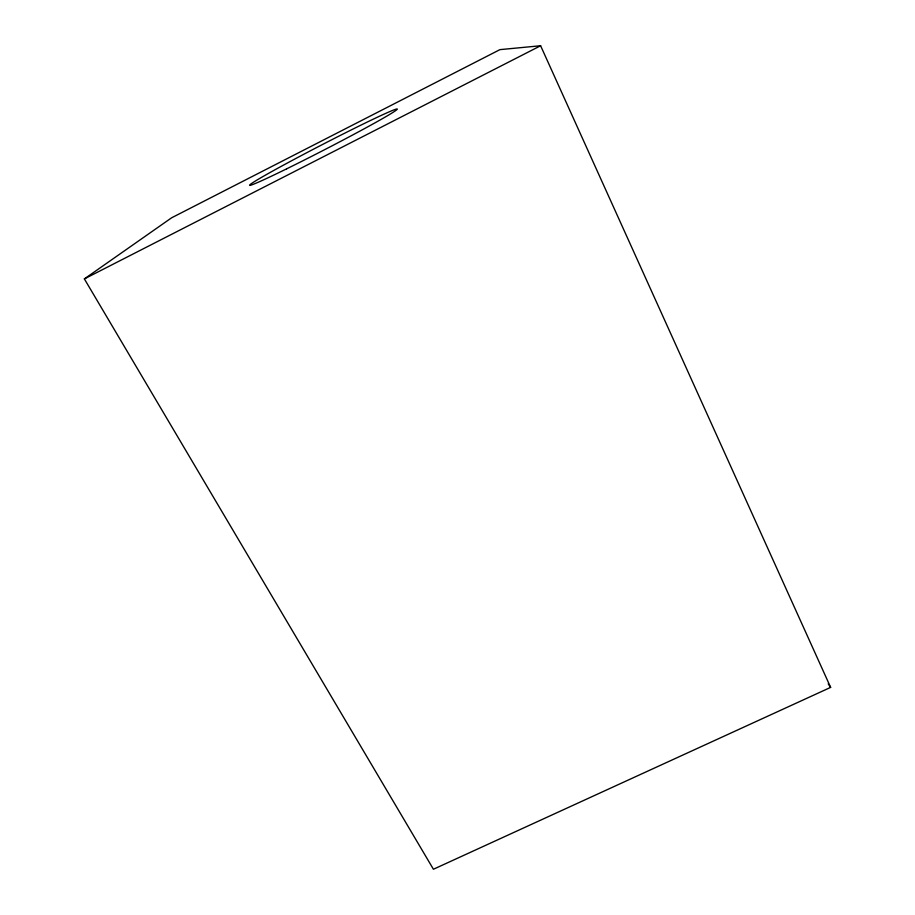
<?xml version="1.0" encoding="UTF-8"?>
<svg xmlns="http://www.w3.org/2000/svg" width="915" height="915" viewBox="0 0 915 915"><rect width="100%" height="100%" fill="white"/><g stroke="black" fill="none" stroke-linecap="round" stroke-linejoin="round"><path stroke-width="1.37" d="M84.363 278.903L171.643 217.781L499.91 49.639L540.616 45.75L830.637 687.382L433.424 869.25L84.363 278.903L540.616 45.75M828.201 683.86L830.637 687.382M286.624 168.852A82.899 2.779 -27.3 0 0 397.224 109.251A82.899 2.779 -27.3 0 0 286.681 163.396A82.899 2.779 -27.3 0 0 286.624 168.852"/></g></svg>
